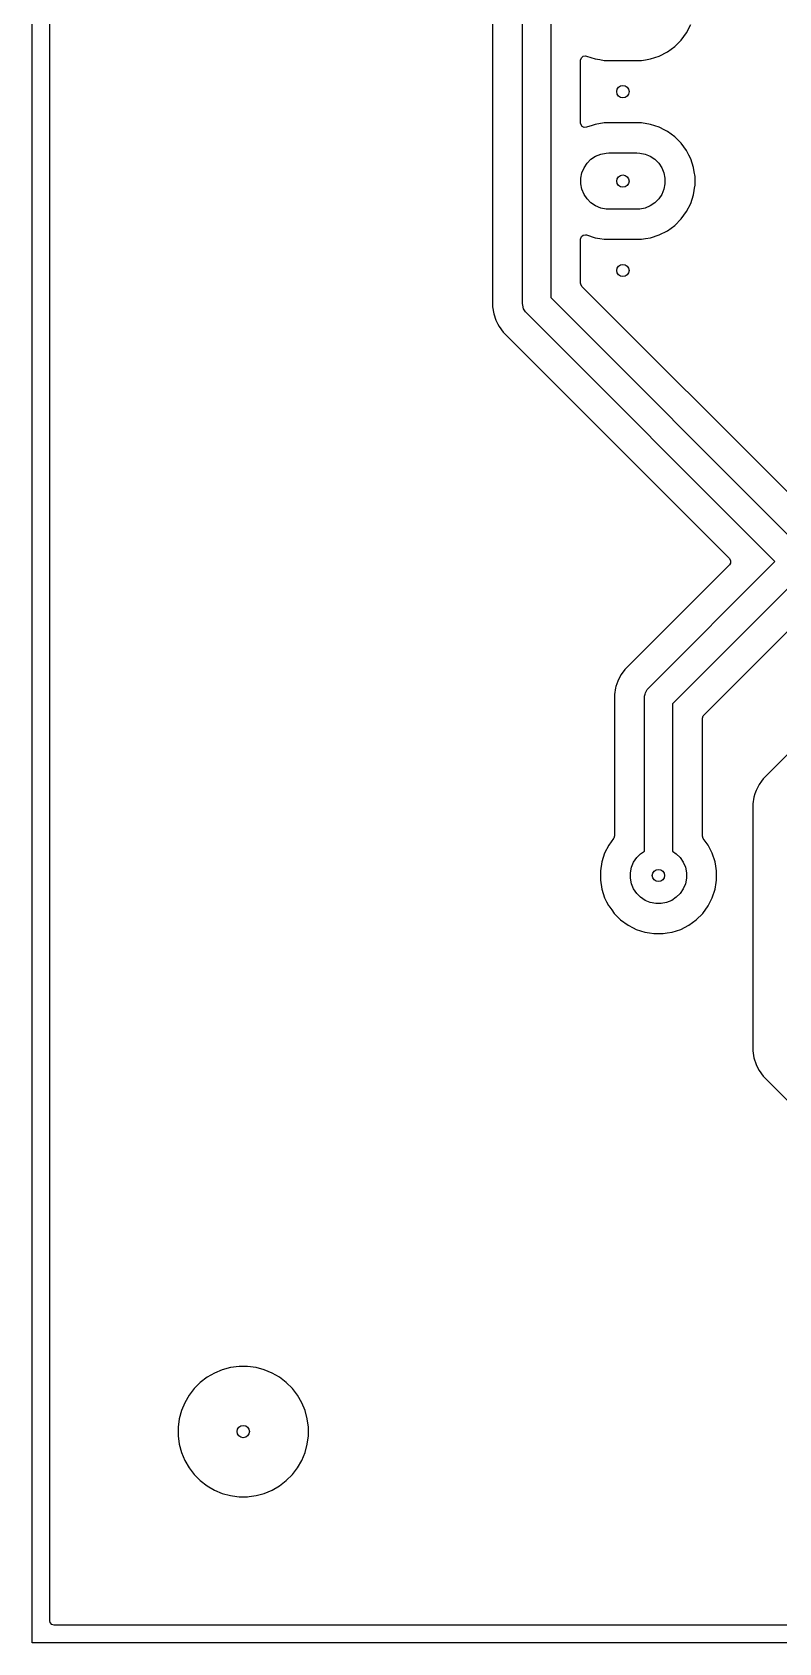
# Model space of a CAD drawing. Header units: millimetres. Extents: x 20 to 120, y -120 to -20.
# Drawn here: x 20 to 41.22, y -120 to -74.25 of the extents above; entities that cross this region are included whole.
import ezdxf

# ---------------------------------------------------------------- set-up
doc = ezdxf.new("R2010")
doc.units = ezdxf.units.MM
doc.layers.add('B.Cu', color=153, linetype='CONTINUOUS', true_color=0x4d7fc4)
doc.layers.add('Edge.Cuts', color=254, linetype='CONTINUOUS', true_color=0xd0d2cd)

msp = doc.modelspace()

# ---------------------------------------------------------------- linework, layer by layer
at = {"layer": 'B.Cu', "linetype": 'CONTINUOUS'}
for p, q in [((20.5005, -113.878711), (20.5005, -68.221577)), ((33.0878, -68.221577), (33.0878, -82.051922)), ((33.9383, -81.9535), (33.9383, -68.32)), ((34.7383, -68.72), (34.7383, -81.787814)), ((38.601634, -74.265051), (38.719579, -74.033572)), ((38.265229, -74.658931), (38.448931, -74.475229)), ((38.448931, -74.475229), (38.601634, -74.265051)), ((35.5888, -75.045723), (35.608485, -74.978684)), ((35.608485, -74.978684), (35.661289, -74.932929)), ((35.661289, -74.932929), (35.730447, -74.922985)), ((35.730447, -74.922985), (35.751561, -74.928791)), ((35.751561, -74.928791), (35.751795, -74.928073)), ((35.751795, -74.928073), (35.756424, -74.929577)), ((35.756424, -74.929577), (35.756428, -74.929579)), ((35.756428, -74.929579), (36.003507, -75.00986)), ((36.003507, -75.00986), (36.135706, -75.030797)), ((37.433298, -75.032539), (37.576493, -75.00986)), ((37.576493, -75.00986), (37.823572, -74.929579)), ((37.823572, -74.929579), (38.055051, -74.811634)), ((38.055051, -74.811634), (38.265229, -74.658931)), ((35.5888, -75.810097), (35.5888, -75.045723)), ((36.135706, -75.030797), (36.260098, -75.0505)), ((36.260098, -75.0505), (36.260103, -75.0505)), ((36.260103, -75.0505), (37.319902, -75.0505)), ((37.319902, -75.0505), (37.433298, -75.032539)), ((35.5888, -76.834275), (35.5888, -75.810097)), ((35.592613, -76.864788), (35.5888, -76.834275)), ((36.260098, -76.8295), (36.003506, -76.87014)), ((36.260103, -76.8295), (36.260098, -76.8295)), ((37.319897, -76.8295), (36.260103, -76.8295)), ((37.319902, -76.8295), (37.319897, -76.8295)), ((37.576493, -76.87014), (37.319902, -76.8295)), ((35.628189, -76.924922), (35.592613, -76.864788)), ((35.690628, -76.956277), (35.628189, -76.924922)), ((35.75112, -76.94985), (35.690628, -76.956277)), ((35.751795, -76.951927), (35.75112, -76.94985)), ((35.756424, -76.950422), (35.751795, -76.951927)), ((35.756428, -76.950421), (35.756424, -76.950422)), ((35.91909, -76.897568), (35.756428, -76.950421)), ((36.003506, -76.87014), (35.91909, -76.897568)), ((37.823576, -76.950422), (37.576493, -76.87014)), ((37.982764, -77.031534), (37.823576, -76.950422)), ((38.055051, -77.068366), (37.982764, -77.031534)), ((38.055053, -77.068367), (38.055051, -77.068366)), ((38.055054, -77.068368), (38.055053, -77.068367)), ((38.265225, -77.221066), (38.055054, -77.068368)), ((38.265229, -77.221069), (38.265225, -77.221066)), ((38.448931, -77.404771), (38.265229, -77.221069)), ((36.012883, -77.774463), (36.157772, -77.714448)), ((36.157772, -77.714448), (36.311586, -77.683852)), ((36.311586, -77.683852), (36.39, -77.68)), ((36.39, -77.68), (37.19, -77.68)), ((37.19, -77.68), (37.268414, -77.683852)), ((37.268414, -77.683852), (37.422228, -77.714448)), ((37.422228, -77.714448), (37.567117, -77.774463)), ((38.601634, -77.614949), (38.448931, -77.404771)), ((38.665768, -77.740818), (38.601634, -77.614949)), ((38.719577, -77.846423), (38.665768, -77.740818)), ((35.624448, -78.247772), (35.684463, -78.102883)), ((35.684463, -78.102883), (35.771592, -77.972485)), ((35.771592, -77.972485), (35.882485, -77.861592)), ((35.882485, -77.861592), (36.012883, -77.774463)), ((37.567117, -77.774463), (37.697515, -77.861592)), ((37.697515, -77.861592), (37.808408, -77.972485)), ((37.808408, -77.972485), (37.895537, -78.102883)), ((37.895537, -78.102883), (37.955552, -78.247772)), ((38.719577, -77.846425), (38.719577, -77.846423)), ((38.719579, -77.846428), (38.719577, -77.846425)), ((38.79986, -78.093507), (38.719579, -77.846428)), ((38.818947, -78.214021), (38.79986, -78.093507)), ((38.8405, -78.350097), (38.818947, -78.214021)), ((35.593852, -78.401586), (35.624448, -78.247772)), ((35.593852, -78.558414), (35.593852, -78.401586)), ((35.624448, -78.712228), (35.593852, -78.558414)), ((37.955552, -78.247772), (37.986148, -78.401586)), ((37.986148, -78.558414), (37.955552, -78.712228)), ((37.986148, -78.401586), (37.986148, -78.558414)), ((38.79986, -78.866493), (38.837553, -78.628506)), ((38.837553, -78.628506), (38.8405, -78.609902)), ((38.8405, -78.609902), (38.8405, -78.350097)), ((35.684463, -78.857117), (35.624448, -78.712228)), ((35.771592, -78.987515), (35.684463, -78.857117)), ((35.882485, -79.098408), (35.771592, -78.987515)), ((36.012883, -79.185537), (35.882485, -79.098408)), ((37.697515, -79.098408), (37.567117, -79.185537)), ((37.808408, -78.987515), (37.697515, -79.098408)), ((37.895537, -78.857117), (37.808408, -78.987515)), ((37.955552, -78.712228), (37.895537, -78.857117)), ((38.601634, -79.345051), (38.719579, -79.113572)), ((38.719579, -79.113572), (38.79986, -78.866493)), ((36.157772, -79.245552), (36.012883, -79.185537)), ((36.311586, -79.276148), (36.157772, -79.245552)), ((36.39, -79.28), (36.311586, -79.276148)), ((37.19, -79.28), (36.39, -79.28)), ((37.268414, -79.276148), (37.19, -79.28)), ((37.422228, -79.245552), (37.268414, -79.276148)), ((37.567117, -79.185537), (37.422228, -79.245552)), ((38.265229, -79.738931), (38.448931, -79.555229)), ((38.448931, -79.555229), (38.601634, -79.345051)), ((35.5888, -80.125723), (35.608485, -80.058684)), ((35.608485, -80.058684), (35.661289, -80.012929)), ((35.661289, -80.012929), (35.730447, -80.002985)), ((35.730447, -80.002985), (35.751561, -80.008791)), ((35.751561, -80.008791), (35.751795, -80.008073)), ((35.751795, -80.008073), (35.756424, -80.009577)), ((35.756424, -80.009577), (35.756428, -80.009579)), ((35.756428, -80.009579), (36.003507, -80.08986)), ((37.576493, -80.08986), (37.823572, -80.009579)), ((37.823572, -80.009579), (38.055051, -79.891634)), ((38.055051, -79.891634), (38.265229, -79.738931)), ((35.5888, -80.890097), (35.5888, -80.125723)), ((36.003507, -80.08986), (36.135706, -80.110797)), ((36.135706, -80.110797), (36.260098, -80.1305)), ((36.260098, -80.1305), (36.260103, -80.1305)), ((36.260103, -80.1305), (37.319902, -80.1305)), ((37.319902, -80.1305), (37.433298, -80.112539)), ((37.433298, -80.112539), (37.576493, -80.08986)), ((35.5888, -81.384164), (35.5888, -80.890097)), ((35.591634, -81.410522), (35.5888, -81.384164)), ((35.625119, -81.471845), (35.591634, -81.410522)), ((34.7383, -81.787814), (41.674999, -88.724514)), ((41.587319, -87.434045), (35.625119, -81.471845)), ((33.0878, -82.051922), (33.11859, -82.246326)), ((33.11859, -82.246326), (33.179417, -82.43353)), ((33.941722, -82.00571), (33.9383, -81.9535)), ((33.968748, -82.106574), (33.941722, -82.00571)), ((34.020959, -82.197005), (33.968748, -82.106574)), ((34.055457, -82.236343), (34.020959, -82.197005)), ((41.109314, -89.290199), (34.055457, -82.236343)), ((33.179417, -82.43353), (33.236381, -82.545326)), ((33.236381, -82.545326), (33.268776, -82.608905)), ((33.268776, -82.608905), (33.384472, -82.768146)), ((33.384472, -82.768146), (33.384474, -82.768148)), ((33.384474, -82.768148), (39.818845, -89.202519)), ((39.818845, -89.202519), (39.85233, -89.263842)), ((39.818845, -89.377881), (36.846174, -92.350551)), ((37.517157, -92.882357), (41.109314, -89.290199)), ((41.957834, -89.57305), (38.2, -93.330885)), ((39.847346, -89.333534), (39.818845, -89.377881)), ((39.85233, -89.263842), (39.847346, -89.333534)), ((39.086814, -93.646859), (42.489642, -90.244031)), ((36.846172, -92.350554), (36.796485, -92.418941)), ((36.846174, -92.350552), (36.846172, -92.350554)), ((36.846174, -92.350551), (36.846174, -92.350552)), ((36.591273, -92.838574), (36.580292, -92.872366)), ((36.591274, -92.838572), (36.591273, -92.838574)), ((36.641117, -92.685171), (36.591274, -92.838572)), ((36.730476, -92.509794), (36.641117, -92.685171)), ((36.796485, -92.418941), (36.730476, -92.509794)), ((36.580291, -92.872372), (36.5495, -93.066777)), ((36.5495, -93.066777), (36.5495, -97.077877)), ((36.580292, -92.872366), (36.580291, -92.872372)), ((37.4, -93.1652), (37.403422, -93.11299)), ((37.4, -97.514752), (37.4, -93.1652)), ((37.403422, -93.11299), (37.419784, -93.051926)), ((37.419784, -93.051926), (37.430448, -93.012126)), ((37.430448, -93.012126), (37.482659, -92.921695)), ((37.482659, -92.921695), (37.517157, -92.882357)), ((38.2, -93.330885), (38.2, -97.514752)), ((39.0505, -93.734535), (39.070185, -93.667496)), ((39.0505, -96.173977), (39.0505, -93.734535)), ((39.070185, -93.667496), (39.086814, -93.646859)), ((42.118765, -94.11776), (40.778774, -95.457751)), ((40.729085, -95.526141), (40.663076, -95.616994)), ((40.778772, -95.457754), (40.729085, -95.526141)), ((40.778774, -95.457752), (40.778772, -95.457754)), ((40.778774, -95.457751), (40.778774, -95.457752)), ((40.51289, -95.979577), (40.4821, -96.173977)), ((40.542914, -95.887173), (40.51289, -95.979576)), ((40.51289, -95.979576), (40.51289, -95.979577)), ((40.573714, -95.792376), (40.542914, -95.887173)), ((40.573715, -95.792373), (40.573714, -95.792376)), ((40.663076, -95.616994), (40.573715, -95.792373)), ((39.0505, -97.077877), (39.0505, -96.173977)), ((40.4821, -96.173977), (40.4821, -103.189422)), ((36.388368, -97.339945), (36.270422, -97.571423)), ((36.525818, -97.150762), (36.388368, -97.339945)), ((36.529815, -97.144916), (36.525818, -97.150762)), ((36.5495, -97.077877), (36.529815, -97.144916)), ((39.050702, -97.084956), (39.0505, -97.077877)), ((39.074182, -97.150762), (39.050702, -97.084956)), ((39.211634, -97.339949), (39.074182, -97.150762)), ((39.249887, -97.415025), (39.211634, -97.339949)), ((39.329577, -97.571423), (39.249887, -97.415025)), ((36.19014, -97.818506), (36.1495, -98.075097)), ((36.270422, -97.571423), (36.19014, -97.818506)), ((37.034448, -97.972772), (37.094463, -97.827883)), ((37.094463, -97.827883), (37.181592, -97.697485)), ((37.181592, -97.697485), (37.292485, -97.586592)), ((37.292485, -97.586592), (37.4, -97.514752)), ((38.2, -97.514752), (38.307515, -97.586592)), ((38.307515, -97.586592), (38.418408, -97.697485)), ((38.418408, -97.697485), (38.505537, -97.827883)), ((38.505537, -97.827883), (38.565552, -97.972772)), ((39.329577, -97.571425), (39.329577, -97.571423)), ((39.329579, -97.571428), (39.329577, -97.571425)), ((39.40986, -97.818507), (39.329579, -97.571428)), ((39.428947, -97.939021), (39.40986, -97.818507)), ((36.1495, -98.075097), (36.1495, -98.334902)), ((36.1495, -98.334902), (36.19014, -98.591493)), ((37.003852, -98.126586), (37.034448, -97.972772)), ((37.003852, -98.283414), (37.003852, -98.126586)), ((37.034448, -98.437228), (37.003852, -98.283414)), ((38.565552, -97.972772), (38.596148, -98.126586)), ((38.596148, -98.283414), (38.565552, -98.437228)), ((38.596148, -98.126586), (38.596148, -98.283414)), ((39.4505, -98.075097), (39.428947, -97.939021)), ((39.440225, -98.399774), (39.4505, -98.334902)), ((39.4505, -98.334902), (39.4505, -98.075097)), ((36.19014, -98.591493), (36.270422, -98.838576)), ((37.094463, -98.582117), (37.034448, -98.437228)), ((37.181592, -98.712515), (37.094463, -98.582117)), ((37.292485, -98.823408), (37.181592, -98.712515)), ((38.418408, -98.712515), (38.307515, -98.823408)), ((38.505537, -98.582117), (38.418408, -98.712515)), ((38.565552, -98.437228), (38.505537, -98.582117)), ((39.329579, -98.838572), (39.40986, -98.591493)), ((39.40986, -98.591493), (39.440225, -98.399774)), ((36.270422, -98.838576), (36.327184, -98.949976)), ((36.327184, -98.949976), (36.380442, -99.0545)), ((36.380442, -99.0545), (36.388368, -99.070054)), ((36.388368, -99.070054), (36.471862, -99.184974)), ((36.471862, -99.184974), (36.541069, -99.280229)), ((37.422883, -98.910537), (37.292485, -98.823408)), ((37.567772, -98.970552), (37.422883, -98.910537)), ((37.721586, -99.001148), (37.567772, -98.970552)), ((37.878414, -99.001148), (37.721586, -99.001148)), ((38.032228, -98.970552), (37.878414, -99.001148)), ((38.177117, -98.910537), (38.032228, -98.970552)), ((38.307515, -98.823408), (38.177117, -98.910537)), ((39.058931, -99.280229), (39.211634, -99.070051)), ((39.211634, -99.070051), (39.329579, -98.838572)), ((36.541069, -99.280229), (36.724771, -99.463931)), ((36.724771, -99.463931), (36.934949, -99.616634)), ((36.934949, -99.616634), (37.082445, -99.691787)), ((37.082445, -99.691787), (37.166423, -99.734577)), ((38.433572, -99.734579), (38.665051, -99.616634)), ((38.665051, -99.616634), (38.875229, -99.463931)), ((38.875229, -99.463931), (39.058931, -99.280229)), ((37.166423, -99.734577), (37.166425, -99.734577)), ((37.166425, -99.734577), (37.166428, -99.734579)), ((37.166428, -99.734579), (37.413507, -99.81486)), ((37.413507, -99.81486), (37.545706, -99.835797)), ((37.545706, -99.835797), (37.670098, -99.8555)), ((37.670098, -99.8555), (37.670103, -99.8555)), ((37.670103, -99.8555), (37.929902, -99.8555)), ((37.929902, -99.8555), (38.043298, -99.837539)), ((38.043298, -99.837539), (38.186493, -99.81486)), ((38.186493, -99.81486), (38.433572, -99.734579)), ((40.4821, -103.189422), (40.51289, -103.383826)), ((40.51289, -103.383826), (40.573717, -103.57103)), ((40.573717, -103.57103), (40.657049, -103.734577)), ((40.657049, -103.734577), (40.663076, -103.746405)), ((40.663076, -103.746405), (40.778772, -103.905646)), ((40.778772, -103.905646), (51.488255, -114.615129)), ((24.969706, -112.458067), (24.777263, -112.605733)), ((25.179785, -112.336777), (24.969706, -112.458067)), ((25.179794, -112.336773), (25.179785, -112.336777)), ((25.403895, -112.243947), (25.179794, -112.336773)), ((25.638214, -112.181161), (25.403895, -112.243947)), ((25.878711, -112.1495), (25.638214, -112.181161)), ((25.878712, -112.1495), (25.878711, -112.1495)), ((26.121288, -112.1495), (25.878712, -112.1495)), ((26.121289, -112.1495), (26.121288, -112.1495)), ((26.361785, -112.181161), (26.121289, -112.1495)), ((26.596104, -112.243947), (26.361785, -112.181161)), ((26.820205, -112.336773), (26.596104, -112.243947)), ((26.820212, -112.336776), (26.820205, -112.336773)), ((27.030289, -112.458064), (26.820212, -112.336776)), ((27.030292, -112.458066), (27.030289, -112.458064)), ((27.030293, -112.458067), (27.030292, -112.458066)), ((27.222736, -112.605733), (27.030293, -112.458067)), ((24.458067, -112.969706), (24.336777, -113.179785)), ((24.605733, -112.777263), (24.458067, -112.969706)), ((24.605739, -112.777256), (24.605733, -112.777263)), ((24.777256, -112.605739), (24.605739, -112.777256)), ((24.777263, -112.605733), (24.777256, -112.605739)), ((27.222743, -112.605739), (27.222736, -112.605733)), ((27.39426, -112.777256), (27.222743, -112.605739)), ((27.394265, -112.777262), (27.39426, -112.777256)), ((27.541936, -112.969711), (27.394265, -112.777262)), ((27.663224, -113.179788), (27.541936, -112.969711)), ((24.243947, -113.403895), (24.181161, -113.638214)), ((24.336773, -113.179794), (24.243947, -113.403895)), ((24.336777, -113.179785), (24.336773, -113.179794)), ((27.756054, -113.4039), (27.663224, -113.179788)), ((27.818838, -113.638211), (27.756054, -113.4039)), ((20.5005, -119.3755), (20.5005, -113.878711)), ((24.181161, -113.638214), (24.1495, -113.878711)), ((24.1495, -113.878711), (24.1495, -114.121288)), ((27.8505, -113.878712), (27.818838, -113.638211)), ((27.8505, -114.121288), (27.8505, -113.878712)), ((24.1495, -114.121288), (24.181161, -114.361785)), ((24.181161, -114.361785), (24.243947, -114.596104)), ((27.756054, -114.5961), (27.818838, -114.361789)), ((27.818838, -114.361789), (27.8505, -114.121288)), ((24.243947, -114.596104), (24.336764, -114.820184)), ((24.336764, -114.820184), (24.336776, -114.820212)), ((24.336776, -114.820212), (24.458064, -115.030289)), ((27.541936, -115.030289), (27.663224, -114.820212)), ((27.663224, -114.820212), (27.756054, -114.5961)), ((24.458064, -115.030289), (24.458066, -115.030292)), ((24.458066, -115.030292), (24.458067, -115.030293)), ((24.458067, -115.030293), (24.605733, -115.222736)), ((24.605733, -115.222736), (24.605739, -115.222743)), ((24.605739, -115.222743), (24.777256, -115.39426)), ((27.222738, -115.394265), (27.394265, -115.222738)), ((27.394265, -115.222738), (27.541936, -115.030289)), ((24.777256, -115.39426), (24.777262, -115.394265)), ((24.777262, -115.394265), (24.969711, -115.541936)), ((24.969711, -115.541936), (25.179788, -115.663224)), ((25.179788, -115.663224), (25.4039, -115.756054)), ((26.5961, -115.756054), (26.820212, -115.663224)), ((26.820212, -115.663224), (27.030289, -115.541936)), ((27.030289, -115.541936), (27.222738, -115.394265)), ((25.4039, -115.756054), (25.638211, -115.818838)), ((25.638211, -115.818838), (25.818586, -115.842584)), ((25.818586, -115.842584), (25.878711, -115.8505)), ((25.878711, -115.8505), (25.878712, -115.8505)), ((25.878712, -115.8505), (26.121289, -115.8505)), ((26.121289, -115.8505), (26.169388, -115.844167)), ((26.169388, -115.844167), (26.361789, -115.818838)), ((26.361789, -115.818838), (26.5961, -115.756054)), ((20.511706, -119.427011), (20.5005, -119.3755)), ((20.557461, -119.479815), (20.511706, -119.427011)), ((20.6245, -119.4995), (20.557461, -119.479815)), ((119.3755, -119.4995), (20.6245, -119.4995))]:
    msp.add_line(p, q, dxfattribs=at)
at = {"layer": 'B.Cu'}
for centre in [(36.79, -75.94), (36.79, -75.94), (36.79, -78.48), (36.79, -78.48), (36.79, -81.02), (36.79, -81.02), (37.8, -98.205), (37.8, -98.205), (26, -114), (26, -114)]:
    msp.add_circle(centre, 0.175, dxfattribs=at)
at = {"layer": 'Edge.Cuts', "linetype": 'CONTINUOUS'}
for p, q in [((20, -120), (20, -20)), ((120, -120), (20, -120))]:
    msp.add_line(p, q, dxfattribs=at)

doc.saveas('drawing.dxf')
